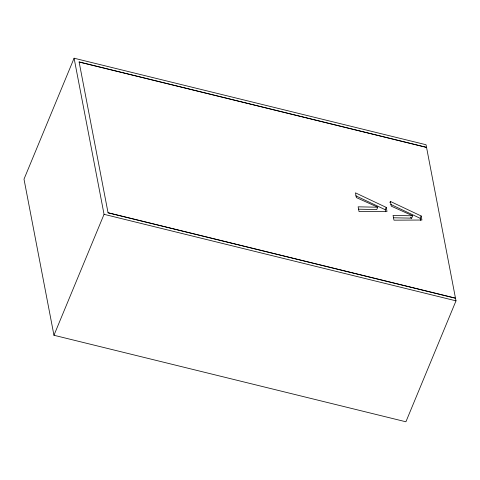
<?xml version="1.0" encoding="UTF-8"?>
<svg xmlns="http://www.w3.org/2000/svg" width="480" height="480" viewBox="0 0 480 480"><rect width="100%" height="100%" fill="white"/><g stroke="black" fill="none" stroke-linecap="round" stroke-linejoin="round"><path stroke-width="0.72" d="M74.094 58.212L24 179.154L53.958 335.268L405.906 421.788L456 300.846L455.502 298.248L108.066 212.838L79.104 61.926L426.54 147.336L426.042 144.732L74.094 58.212L104.052 214.326L53.958 335.268M377.736 207.216L358.128 206.826L359.04 211.59L387.006 211.44L386.232 207.396L355.446 192.846L356.352 197.58L377.736 207.216L376.77 209.556L358.608 209.196M385.65 211.758L385.26 209.736L386.232 207.396M389.892 202.602L390.372 201.432L421.158 215.982L421.938 220.026L393.972 220.176L393.054 215.412L412.668 215.802L411.696 218.148L393.54 217.782M420.576 220.344L420.192 218.322L421.158 215.982M79.128 62.028L426.558 147.438L455.478 298.14L108.048 212.73M104.052 214.326L456 300.846M412.668 215.802L391.284 206.166L390.372 201.432M410.358 217.542L411.696 218.148M390.744 204.408L420.192 218.322M355.812 195.822L385.26 209.736"/></g></svg>
